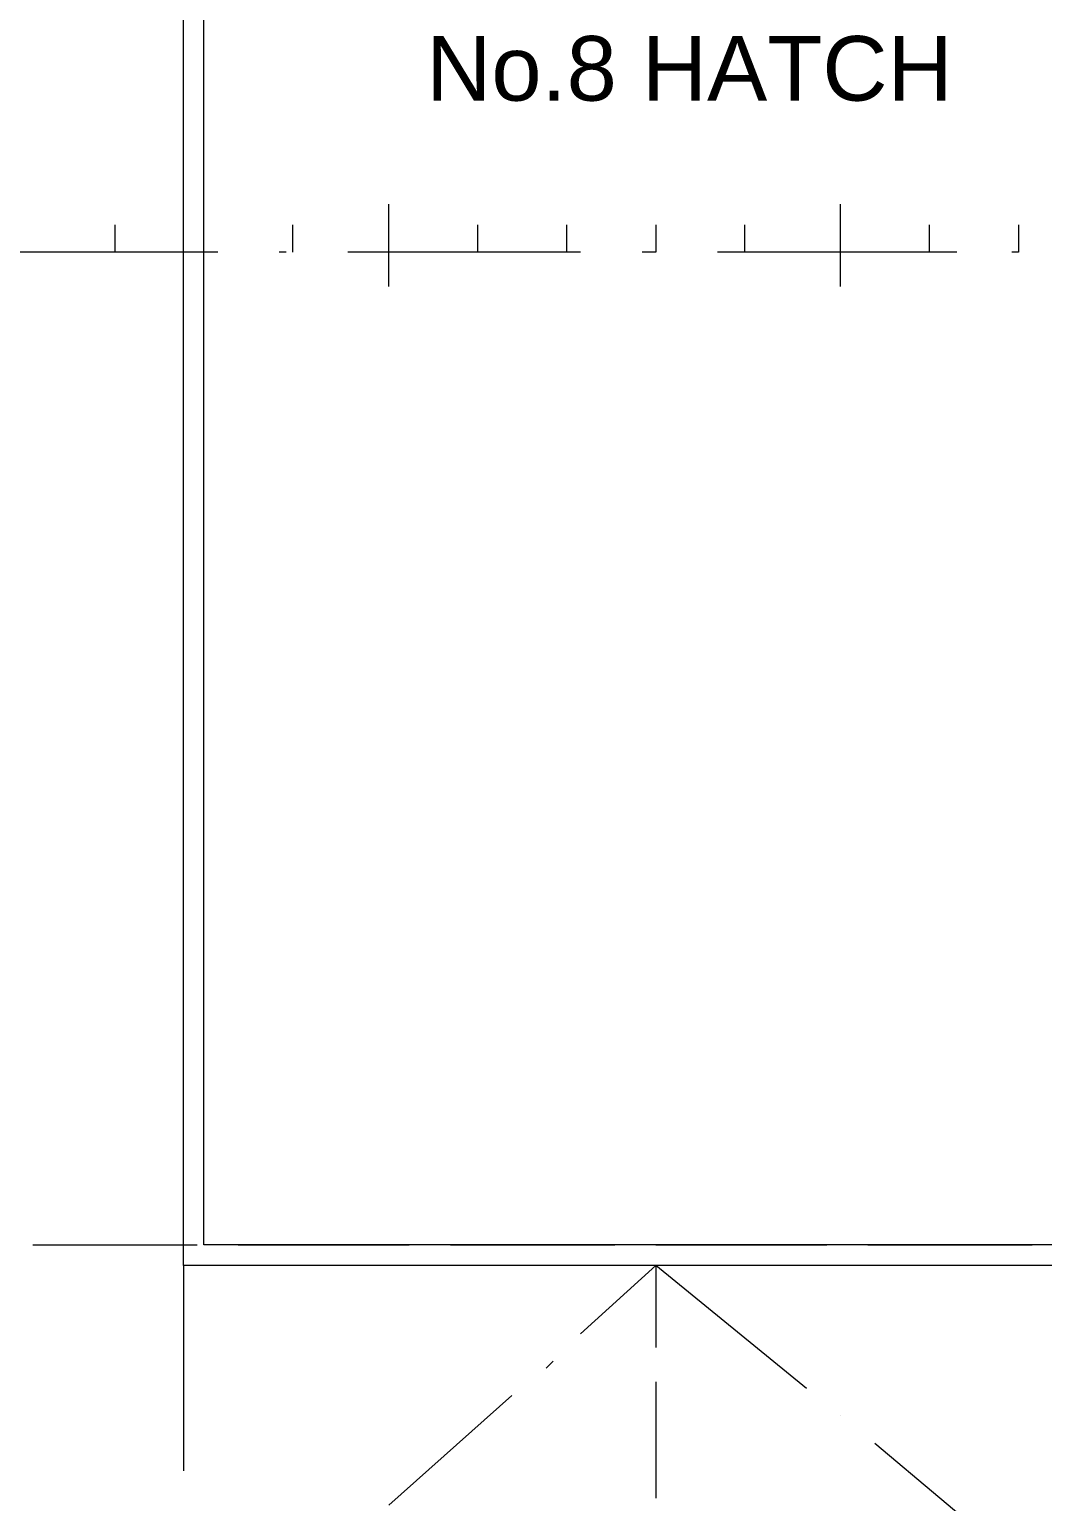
# Model space of a CAD drawing. Header units: millimetres. Extents: x -1005 to 291095, y -4225 to 50669.
# Drawn here: x 74035 to 84228, y 10687 to 25497 of the extents above; entities that cross this region are included whole.
import ezdxf

# ---------------------------------------------------------------- set-up
doc = ezdxf.new("R2010")
doc.units = ezdxf.units.MM
doc.layers.add('PDF_Geomertry', color=7, linetype='Continuous')
doc.styles.get("Standard").update_dxf_attribs({"font": 'arial.ttf'})

msp = doc.modelspace()

# ---------------------------------------------------------------- linework, layer by layer
at = {"layer": 'PDF_Geomertry', "lineweight": 5}
for points in [[(91495, 33450), (91495, 13063), (75584, 13063), (75584, 33450)], [(91288, 33243), (91288, 13270), (75791, 13270), (75791, 33243)]]:
    msp.add_lwpolyline(points, close=True, dxfattribs=at)
for points in [[(77651, 22912), (77651, 23739)], [(82196, 22912), (82196, 23739)], [(74896, 23257), (74896, 23532)], [(75791, 23257), (75791, 23532)], [(76686, 23257), (76686, 23532)], [(78546, 23257), (78546, 23532)], [(79441, 23257), (79441, 23532)], [(80337, 23532), (80337, 23257), (80199, 23257)], [(81232, 23257), (81232, 23532)], [(83092, 23257), (83092, 23532)], [(83987, 23532), (83987, 23257), (83918, 23257)], [(75929, 23257), (73518, 23257)], [(76618, 23257), (76549, 23257)], [(79579, 23257), (77237, 23257)], [(83367, 23257), (80957, 23257)], [(74069, 13270), (75722, 13270)], [(76135, 13270), (77857, 13270)], [(78271, 13270), (79924, 13270)], [(80337, 13270), (82059, 13270)], [(82472, 13270), (84125, 13270)], [(75584, 13063), (75584, 10997)], [(81852, 11823), (80337, 13063), (79579, 12374)], [(80337, 13063), (80337, 12237)], [(79235, 12030), (79304, 12099)], [(80337, 11892), (80337, 10721)], [(77651, 10652), (78890, 11754)], [(82196, 11548), (82196, 11548)], [(83849, 10170), (82541, 11272)]]:
    msp.add_lwpolyline(points, dxfattribs=at)

# ---------------------------------------------------------------- texts
msp.add_text('No.8 HATCH', height=650).set_placement((78027, 24781))

doc.saveas('drawing.dxf')
